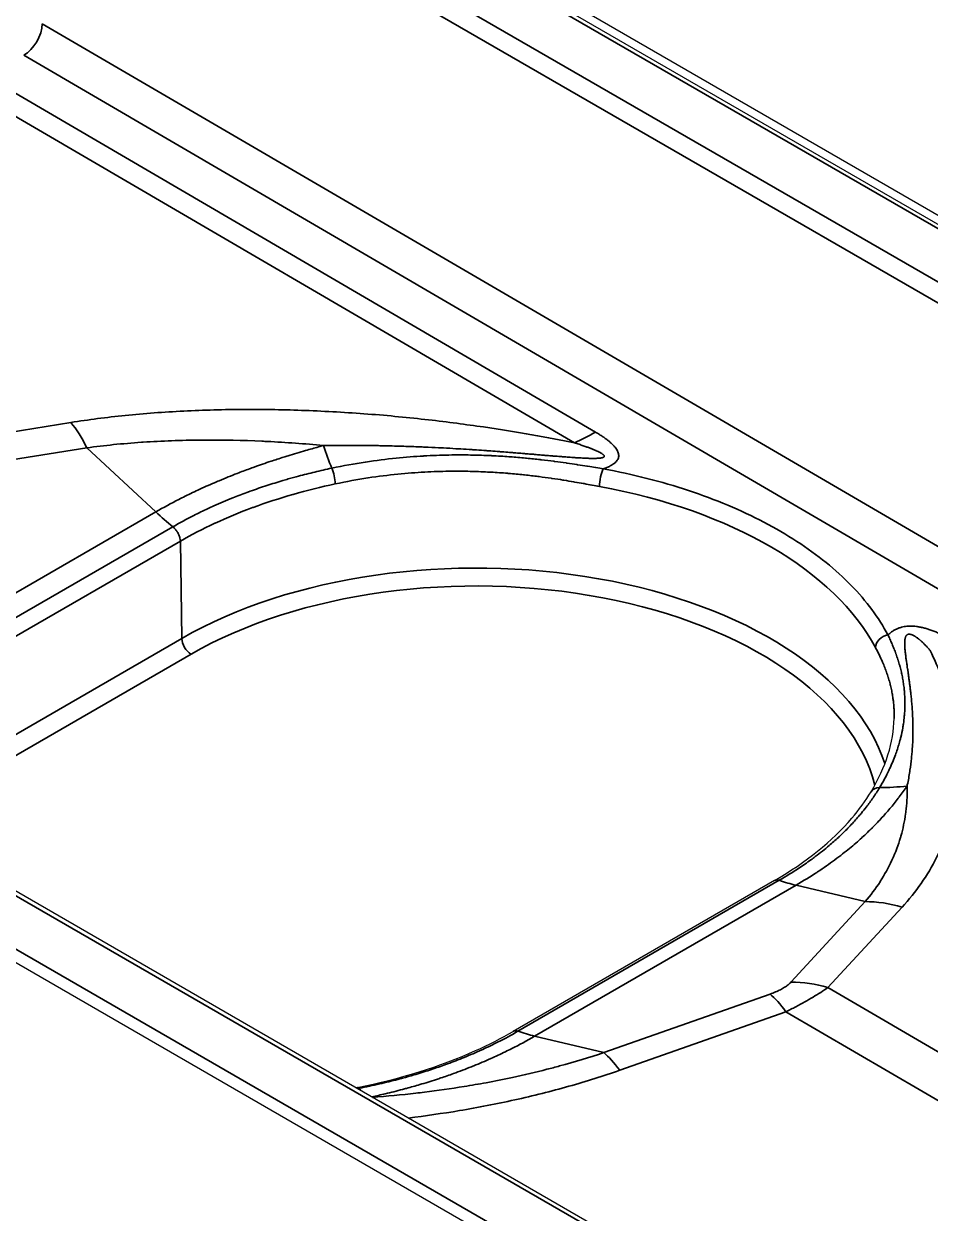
# Model space of a CAD drawing. Header units: millimetres. Extents: x 68 to 2000, y 100 to 2870.
# Drawn here: x 1249.22 to 1266.65, y 920.95 to 943.82 of the extents above; entities that cross this region are included whole.
import ezdxf

# ---------------------------------------------------------------- set-up
doc = ezdxf.new("R2010")
doc.units = ezdxf.units.MM
doc.header["$LTSCALE"] = 10
doc.layers.add('_Sichtbarkanten', color=7, linetype='Continuous', lineweight=25)
doc.layers.add('Sichtbar schmal (ISO)', color=7, linetype='Continuous', lineweight=35)

msp = doc.modelspace()

# ---------------------------------------------------------------- linework, layer by layer
at = {"layer": '_Sichtbarkanten'}
for p, q in [((1250.756, 949.223), (1496.836, 807.149)), ((1251.18, 949.156), (1496.616, 807.453)), ((1476.854, 795.62), (1230.787, 937.687)), ((1475.297, 795.145), (1229.86, 936.847)), ((1263.655, 927.343), (1258.631, 924.443))]:
    msp.add_line(p, q, dxfattribs=at)
for points in [[(1265.512, 929.05), (1265.798, 929.522), (1265.947, 930.003), (1265.957, 930.458)], [(1255.602, 923.36), (1255.612, 923.362), (1255.622, 923.364), (1255.632, 923.366)]]:
    msp.add_open_spline(points, degree=3, dxfattribs=at)
for points, knots in [([(1263.655, 927.343), (1264.258, 927.692), (1264.766, 928.102), (1265.283, 928.706), (1265.407, 928.876), (1265.512, 929.05)], [0, 0, 0, 0, 0.5177613, 0.5177613, 0.7136359, 0.7136359, 0.7136359, 0.7136359]), ([(1255.632, 923.366), (1256.448, 923.524), (1257.225, 923.767), (1258.159, 924.187), (1258.402, 924.311), (1258.631, 924.443)], [0, 0, 0, 0, 0.5206183, 0.5206183, 0.716788, 0.716788, 0.716788, 0.716788])]:
    msp.add_open_spline(points, degree=3, knots=knots, dxfattribs=at)
at = {"layer": 'Sichtbar schmal (ISO)'}
for p, q in [((1496.711, 807.137), (1250.631, 949.211)), ((1249.748, 948.693), (1495.815, 806.626)), ((1495.638, 806.324), (1249.571, 948.391)), ((1338.016, 892.207), (1249.571, 943.815)), ((1337.66, 891.603), (1249.216, 943.211)), ((1248.322, 942.901), (1260.211, 935.965)), ((1247.918, 942.695), (1259.807, 935.759)), ((1476.729, 795.607), (1230.662, 937.674)), ((1229.766, 937.164), (1475.845, 795.09)), ((1250.122, 936.149), (1246.936, 935.638)), ((1250.428, 935.663), (1247.242, 935.152)), ((1250.428, 935.663), (1251.755, 934.429)), ((1251.755, 934.429), (1246.741, 931.534)), ((1252.082, 934.144), (1247.068, 931.25)), ((1252.227, 933.868), (1247.206, 930.97)), ((1252.255, 931.998), (1252.227, 933.868)), ((1252.255, 931.998), (1247.234, 929.099)), ((1252.432, 931.695), (1247.411, 928.797)), ((1258.721, 924.445), (1263.748, 927.348)), ((1264.07, 927.253), (1259.042, 924.35)), ((1265.398, 926.937), (1264.07, 927.253)), ((1263.973, 925.392), (1265.398, 926.937)), ((1264.683, 925.285), (1266.108, 926.83)), ((1312.343, 897.479), (1264.683, 925.285)), ((1260.371, 924.035), (1263.569, 925.159)), ((1260.677, 923.694), (1263.876, 924.819)), ((1311.536, 897.014), (1263.876, 924.819)), ((1260.371, 924.035), (1259.042, 924.35))]:
    msp.add_line(p, q, dxfattribs=at)
for centre, major_axis, ratio, start_param, end_param in [((1249.217, 943.618), (0.252, 0.432), 0.574372, 3.929641, 5.482984), ((1249.911, 934.01), (0.396, -2.468), 0.393811, 2.240031, 2.552528), ((1260.229, 940.037), (-2.52, -4.319), 0.574315, 0.673632, 0.787998), ((1255.461, 938.663), (-0.844, 4.928), 0.236304, 2.17315, 2.288704), ((1255.123, 935.101), (0.052, -0.244), 0.269782, 0.942111, 2.278228), ((1260.36, 935.054), (-0.045, -0.246), 0.238135, 3.782038, 5.332942), ((1257.914, 930.467), (8.042, -0.038), 0.580459, 0.30252, 1.27411), ((1252.789, 937.736), (-2.5, 4.33), 0.57735, 2.059502, 2.15499), ((1257.915, 928.73), (8.004, 0), 0.57735, 0.187422, 2.356194), ((1257.915, 928.529), (7.754, 0), 0.57735, 0.145717, 2.356194), ((1252.432, 931.899), (-0.125, 0.217), 0.57735, 0.802851, 2.356194), ((1265.836, 931.861), (-0.221, -0.117), 0.777395, 4.31652, 5.872305), ((1264.679, 933.288), (-4.437, 2.305), 0.780416, 2.165698, 2.280299), ((1265.726, 928.92), (-0.214, 0.13), 0.761329, 5.358067, 6.283188), ((1263.78, 927.127), (-0.125, 0.217), 0.589752, 5.690913, 6.283679), ((1263.071, 931.745), (-2.5, 4.33), 0.57735, 2.548763, 2.642415), ((1265.897, 924.691), (-1.838, 1.695), 0.802198, 5.25698, 5.569476), ((1264.472, 923.145), (-1.838, 1.695), 0.802198, 5.25698, 5.569476), ((1264.068, 922.913), (-0.829, 2.359), 0.270007, 5.552685, 5.865182), ((1258.044, 928.843), (-2.5, 4.33), 0.57735, 2.548763, 2.642415), ((1260.87, 921.788), (-0.829, 2.359), 0.270006, 5.552685, 5.865181), ((1255.68, 923.12), (-0.048, 0.245), 0.282003, 5.850874, 6.283188), ((1255.378, 927.918), (-0.846, 4.928), 0.236752, 2.715047, 2.741233)]:
    msp.add_ellipse(centre, major_axis=major_axis, ratio=ratio, start_param=start_param, end_param=end_param, dxfattribs=at)
for points, knots in [([(1259.807, 935.759), (1259.553, 935.81), (1259.28, 935.862), (1258.989, 935.913), (1258.698, 935.964), (1258.388, 936.014), (1258.057, 936.063), (1257.725, 936.111), (1257.371, 936.158), (1256.998, 936.201), (1256.625, 936.243), (1256.232, 936.281), (1255.834, 936.312), (1255.435, 936.342), (1255.03, 936.365), (1254.633, 936.38), (1254.236, 936.395), (1253.847, 936.402), (1253.458, 936.4), (1253.068, 936.399), (1252.677, 936.388), (1252.293, 936.369), (1251.908, 936.35), (1251.53, 936.321), (1251.167, 936.285), (1250.804, 936.248), (1250.457, 936.203), (1250.122, 936.149)], [0, 0, 0, 0, 0.111111, 0.111111, 0.111111, 0.222222, 0.222222, 0.222222, 0.333333, 0.333333, 0.333333, 0.444444, 0.444444, 0.444444, 0.555556, 0.555556, 0.555556, 0.666667, 0.666667, 0.666667, 0.777778, 0.777778, 0.777778, 0.888889, 0.888889, 0.888889, 1, 1, 1, 1]), ([(1254.98, 935.706), (1254.621, 935.741), (1254.261, 935.767), (1253.901, 935.785), (1253.867, 935.786), (1253.832, 935.788), (1253.797, 935.79), (1253.426, 935.806), (1253.056, 935.814), (1252.689, 935.812), (1252.666, 935.812), (1252.644, 935.811), (1252.621, 935.811), (1252.244, 935.808), (1251.871, 935.794), (1251.513, 935.771), (1251.502, 935.77), (1251.492, 935.769), (1251.481, 935.768), (1251.114, 935.744), (1250.763, 935.708), (1250.428, 935.663)], [0.0000012, 0.0000012, 0.0000012, 0.0000012, 0.2280253, 0.2280253, 0.2280253, 0.25, 0.25, 0.25, 0.4854101, 0.4854101, 0.4854101, 0.5, 0.5, 0.5, 0.7427016, 0.7427016, 0.7427016, 0.75, 0.75, 0.75, 1, 1, 1, 1]), ([(1260.211, 935.965), (1260.237, 935.949), (1260.262, 935.934), (1260.286, 935.919), (1260.31, 935.904), (1260.332, 935.89), (1260.354, 935.875), (1260.375, 935.861), (1260.395, 935.847), (1260.414, 935.833), (1260.433, 935.819), (1260.451, 935.805), (1260.467, 935.791), (1260.484, 935.778), (1260.5, 935.764), (1260.514, 935.751), (1260.529, 935.738), (1260.542, 935.725), (1260.554, 935.712), (1260.567, 935.699), (1260.578, 935.687), (1260.588, 935.674), (1260.598, 935.661), (1260.607, 935.649), (1260.615, 935.637), (1260.623, 935.624), (1260.63, 935.612), (1260.636, 935.6), (1260.642, 935.588), (1260.646, 935.577), (1260.65, 935.565), (1260.653, 935.554), (1260.656, 935.543), (1260.657, 935.532), (1260.658, 935.521), (1260.659, 935.51), (1260.658, 935.5), (1260.657, 935.489), (1260.655, 935.479), (1260.652, 935.468), (1260.649, 935.458), (1260.644, 935.448), (1260.639, 935.438), (1260.633, 935.428), (1260.627, 935.418), (1260.618, 935.407), (1260.61, 935.397), (1260.6, 935.387), (1260.588, 935.376), (1260.576, 935.366), (1260.562, 935.355), (1260.547, 935.345), (1260.531, 935.335), (1260.514, 935.324), (1260.495, 935.314), (1260.476, 935.304), (1260.455, 935.294), (1260.432, 935.285), (1260.41, 935.276), (1260.386, 935.266), (1260.361, 935.258)], [0, 0, 0, 0, 0.05, 0.05, 0.05, 0.1, 0.1, 0.1, 0.15, 0.15, 0.15, 0.2, 0.2, 0.2, 0.25, 0.25, 0.25, 0.3, 0.3, 0.3, 0.35, 0.35, 0.35, 0.4, 0.4, 0.4, 0.45, 0.45, 0.45, 0.5, 0.5, 0.5, 0.55, 0.55, 0.55, 0.6, 0.6, 0.6, 0.65, 0.65, 0.65, 0.7, 0.7, 0.7, 0.75, 0.75, 0.75, 0.8, 0.8, 0.8, 0.85, 0.85, 0.85, 0.9, 0.9, 0.9, 0.95, 0.95, 0.95, 1, 1, 1, 1]), ([(1254.98, 935.706), (1254.948, 935.698), (1254.916, 935.689), (1254.885, 935.68), (1254.802, 935.658), (1254.719, 935.634), (1254.637, 935.611), (1254.524, 935.578), (1254.411, 935.545), (1254.3, 935.51), (1254.271, 935.501), (1254.242, 935.492), (1254.213, 935.483), (1254.132, 935.457), (1254.051, 935.431), (1253.972, 935.405), (1253.863, 935.369), (1253.757, 935.332), (1253.648, 935.293), (1253.618, 935.282), (1253.587, 935.271), (1253.556, 935.259), (1253.478, 935.231), (1253.399, 935.201), (1253.319, 935.17), (1253.207, 935.126), (1253.092, 935.08), (1252.973, 935.03), (1252.956, 935.023), (1252.94, 935.016), (1252.923, 935.009), (1252.819, 934.965), (1252.712, 934.917), (1252.6, 934.866), (1252.51, 934.824), (1252.417, 934.78), (1252.321, 934.732), (1252.28, 934.712), (1252.238, 934.69), (1252.195, 934.669), (1252.054, 934.596), (1251.906, 934.516), (1251.755, 934.429)], [0.0000017, 0.0000017, 0.0000017, 0.0000017, 0.0305648, 0.0305648, 0.0305648, 0.1111111, 0.1111111, 0.1111111, 0.2222222, 0.2222222, 0.2222222, 0.251408, 0.251408, 0.251408, 0.3333333, 0.3333333, 0.3333333, 0.4444444, 0.4444444, 0.4444444, 0.4761558, 0.4761558, 0.4761558, 0.5555556, 0.5555556, 0.5555556, 0.6666667, 0.6666667, 0.6666667, 0.6818987, 0.6818987, 0.6818987, 0.7777778, 0.7777778, 0.7777778, 0.8553438, 0.8553438, 0.8553438, 0.8888889, 0.8888889, 0.8888889, 1, 1, 1, 1]), ([(1259.807, 935.759), (1259.838, 935.749), (1259.868, 935.739), (1259.896, 935.73), (1259.924, 935.721), (1259.95, 935.712), (1259.975, 935.703), (1260.001, 935.695), (1260.025, 935.686), (1260.047, 935.678), (1260.07, 935.67), (1260.092, 935.662), (1260.112, 935.654), (1260.114, 935.653), (1260.116, 935.653), (1260.117, 935.652), (1260.136, 935.645), (1260.153, 935.638), (1260.17, 935.631), (1260.172, 935.63), (1260.174, 935.63), (1260.176, 935.629), (1260.192, 935.622), (1260.207, 935.616), (1260.221, 935.61), (1260.223, 935.609), (1260.225, 935.608), (1260.227, 935.607), (1260.241, 935.601), (1260.253, 935.595), (1260.265, 935.589), (1260.267, 935.588), (1260.269, 935.587), (1260.271, 935.586), (1260.282, 935.581), (1260.293, 935.575), (1260.303, 935.57), (1260.305, 935.569), (1260.306, 935.568), (1260.308, 935.567), (1260.317, 935.562), (1260.325, 935.557), (1260.333, 935.553), (1260.334, 935.551), (1260.336, 935.55), (1260.338, 935.549), (1260.344, 935.545), (1260.35, 935.541), (1260.355, 935.536), (1260.357, 935.535), (1260.358, 935.534), (1260.359, 935.533), (1260.364, 935.529), (1260.368, 935.526), (1260.371, 935.522), (1260.372, 935.521), (1260.373, 935.52), (1260.373, 935.519), (1260.376, 935.515), (1260.378, 935.512), (1260.379, 935.509), (1260.379, 935.508), (1260.38, 935.507), (1260.38, 935.506), (1260.38, 935.503), (1260.38, 935.5), (1260.38, 935.497), (1260.379, 935.496), (1260.379, 935.495), (1260.379, 935.495), (1260.377, 935.492), (1260.376, 935.489), (1260.373, 935.487), (1260.372, 935.486), (1260.371, 935.485), (1260.369, 935.484), (1260.366, 935.482), (1260.362, 935.48), (1260.357, 935.478), (1260.355, 935.477), (1260.352, 935.476), (1260.35, 935.475), (1260.344, 935.473), (1260.337, 935.472), (1260.33, 935.47), (1260.326, 935.469), (1260.322, 935.469), (1260.318, 935.468), (1260.31, 935.467), (1260.301, 935.465), (1260.291, 935.464), (1260.285, 935.464), (1260.28, 935.463), (1260.274, 935.463), (1260.263, 935.462), (1260.252, 935.461), (1260.24, 935.461), (1260.233, 935.46), (1260.225, 935.46), (1260.218, 935.46), (1260.205, 935.459), (1260.192, 935.459), (1260.178, 935.459), (1260.169, 935.459), (1260.16, 935.459), (1260.151, 935.459), (1260.136, 935.459), (1260.121, 935.459), (1260.106, 935.46), (1260.095, 935.46), (1260.084, 935.46), (1260.073, 935.461), (1260.058, 935.461), (1260.041, 935.462), (1260.025, 935.462), (1260.012, 935.463), (1260, 935.463), (1259.987, 935.464), (1259.97, 935.465), (1259.953, 935.466), (1259.935, 935.467), (1259.921, 935.467), (1259.906, 935.468), (1259.891, 935.469), (1259.874, 935.47), (1259.855, 935.471), (1259.837, 935.472), (1259.82, 935.473), (1259.803, 935.475), (1259.786, 935.476), (1259.767, 935.477), (1259.748, 935.478), (1259.728, 935.48), (1259.709, 935.481), (1259.69, 935.483), (1259.67, 935.484), (1259.65, 935.486), (1259.63, 935.487), (1259.609, 935.489), (1259.587, 935.49), (1259.565, 935.492), (1259.542, 935.494), (1259.521, 935.496), (1259.499, 935.497), (1259.477, 935.499), (1259.452, 935.501), (1259.427, 935.503), (1259.401, 935.505), (1259.378, 935.507), (1259.356, 935.509), (1259.332, 935.511), (1259.304, 935.513), (1259.275, 935.516), (1259.245, 935.518), (1259.221, 935.52), (1259.198, 935.522), (1259.173, 935.524), (1259.141, 935.527), (1259.108, 935.53), (1259.073, 935.533), (1259.049, 935.535), (1259.024, 935.537), (1258.998, 935.539), (1258.961, 935.542), (1258.924, 935.545), (1258.885, 935.548), (1258.859, 935.55), (1258.833, 935.553), (1258.806, 935.555), (1258.764, 935.558), (1258.721, 935.562), (1258.677, 935.565), (1258.65, 935.567), (1258.623, 935.57), (1258.595, 935.572), (1258.548, 935.576), (1258.499, 935.579), (1258.448, 935.583), (1258.42, 935.585), (1258.392, 935.588), (1258.363, 935.59), (1258.31, 935.594), (1258.254, 935.598), (1258.197, 935.602), (1258.168, 935.604), (1258.139, 935.606), (1258.109, 935.609), (1258.049, 935.613), (1257.986, 935.617), (1257.921, 935.622), (1257.892, 935.624), (1257.862, 935.626), (1257.831, 935.628), (1257.763, 935.632), (1257.692, 935.636), (1257.619, 935.641), (1257.589, 935.643), (1257.558, 935.645), (1257.527, 935.646), (1257.45, 935.651), (1257.37, 935.655), (1257.288, 935.66), (1257.257, 935.661), (1257.226, 935.663), (1257.194, 935.664), (1257.107, 935.669), (1257.018, 935.673), (1256.925, 935.677), (1256.893, 935.678), (1256.862, 935.68), (1256.83, 935.681), (1256.732, 935.685), (1256.631, 935.689), (1256.526, 935.692), (1256.494, 935.693), (1256.463, 935.694), (1256.43, 935.695), (1256.32, 935.698), (1256.205, 935.701), (1256.085, 935.703), (1256.053, 935.704), (1256.021, 935.705), (1255.988, 935.705), (1255.862, 935.707), (1255.73, 935.709), (1255.594, 935.709), (1255.562, 935.709), (1255.531, 935.71), (1255.498, 935.71), (1255.357, 935.71), (1255.213, 935.709), (1255.066, 935.707), (1255.037, 935.707), (1255.009, 935.707), (1254.98, 935.706)], [0, 0, 0, 0, 0.02439, 0.02439, 0.02439, 0.04878, 0.04878, 0.04878, 0.073171, 0.073171, 0.073171, 0.097561, 0.097561, 0.097561, 0.099591, 0.099591, 0.099591, 0.121951, 0.121951, 0.121951, 0.124489, 0.124489, 0.124489, 0.146341, 0.146341, 0.146341, 0.149386, 0.149386, 0.149386, 0.170732, 0.170732, 0.170732, 0.17428, 0.17428, 0.17428, 0.195122, 0.195122, 0.195122, 0.19918, 0.19918, 0.19918, 0.219512, 0.219512, 0.219512, 0.224081, 0.224081, 0.224081, 0.243902, 0.243902, 0.243902, 0.248985, 0.248985, 0.248985, 0.268293, 0.268293, 0.268293, 0.273886, 0.273886, 0.273886, 0.292683, 0.292683, 0.292683, 0.298793, 0.298793, 0.298793, 0.317073, 0.317073, 0.317073, 0.323702, 0.323702, 0.323702, 0.341463, 0.341463, 0.341463, 0.348571, 0.348571, 0.348571, 0.365854, 0.365854, 0.365854, 0.373457, 0.373457, 0.373457, 0.390244, 0.390244, 0.390244, 0.398353, 0.398353, 0.398353, 0.414634, 0.414634, 0.414634, 0.423252, 0.423252, 0.423252, 0.439024, 0.439024, 0.439024, 0.448154, 0.448154, 0.448154, 0.463415, 0.463415, 0.463415, 0.473047, 0.473047, 0.473047, 0.487805, 0.487805, 0.487805, 0.497953, 0.497953, 0.497953, 0.512195, 0.512195, 0.512195, 0.522851, 0.522851, 0.522851, 0.536585, 0.536585, 0.536585, 0.547745, 0.547745, 0.547745, 0.560976, 0.560976, 0.560976, 0.57264, 0.57264, 0.57264, 0.585366, 0.585366, 0.585366, 0.597537, 0.597537, 0.597537, 0.609756, 0.609756, 0.609756, 0.622434, 0.622434, 0.622434, 0.634146, 0.634146, 0.634146, 0.647332, 0.647332, 0.647332, 0.658537, 0.658537, 0.658537, 0.672229, 0.672229, 0.672229, 0.682927, 0.682927, 0.682927, 0.697126, 0.697126, 0.697126, 0.707317, 0.707317, 0.707317, 0.722023, 0.722023, 0.722023, 0.731707, 0.731707, 0.731707, 0.74692, 0.74692, 0.74692, 0.756098, 0.756098, 0.756098, 0.771817, 0.771817, 0.771817, 0.780488, 0.780488, 0.780488, 0.796715, 0.796715, 0.796715, 0.804878, 0.804878, 0.804878, 0.821612, 0.821612, 0.821612, 0.829268, 0.829268, 0.829268, 0.846509, 0.846509, 0.846509, 0.853659, 0.853659, 0.853659, 0.871406, 0.871406, 0.871406, 0.878049, 0.878049, 0.878049, 0.896305, 0.896305, 0.896305, 0.902439, 0.902439, 0.902439, 0.921195, 0.921195, 0.921195, 0.926829, 0.926829, 0.926829, 0.946091, 0.946091, 0.946091, 0.95122, 0.95122, 0.95122, 0.970978, 0.970978, 0.970978, 0.97561, 0.97561, 0.97561, 0.996034, 0.996034, 0.996034, 1, 1, 1, 1]), ([(1260.361, 935.258), (1260.317, 935.265), (1260.27, 935.273), (1260.221, 935.281), (1260.218, 935.281), (1260.216, 935.282), (1260.214, 935.282), (1260.165, 935.29), (1260.114, 935.299), (1260.06, 935.307), (1260.055, 935.308), (1260.05, 935.309), (1260.046, 935.31), (1259.992, 935.318), (1259.935, 935.327), (1259.875, 935.337), (1259.869, 935.338), (1259.863, 935.339), (1259.856, 935.34), (1259.796, 935.349), (1259.732, 935.359), (1259.665, 935.368), (1259.658, 935.369), (1259.652, 935.37), (1259.645, 935.371), (1259.577, 935.381), (1259.505, 935.391), (1259.431, 935.401), (1259.424, 935.402), (1259.417, 935.403), (1259.41, 935.404), (1259.334, 935.414), (1259.255, 935.424), (1259.172, 935.433), (1259.165, 935.434), (1259.158, 935.435), (1259.151, 935.436), (1259.066, 935.445), (1258.978, 935.455), (1258.885, 935.463), (1258.878, 935.464), (1258.871, 935.465), (1258.864, 935.465), (1258.77, 935.474), (1258.672, 935.483), (1258.568, 935.49), (1258.561, 935.491), (1258.555, 935.491), (1258.548, 935.492), (1258.443, 935.499), (1258.332, 935.506), (1258.217, 935.511), (1258.21, 935.512), (1258.204, 935.512), (1258.198, 935.512), (1258.08, 935.518), (1257.956, 935.522), (1257.826, 935.524), (1257.821, 935.524), (1257.816, 935.524), (1257.81, 935.524), (1257.678, 935.526), (1257.539, 935.526), (1257.393, 935.524), (1257.388, 935.524), (1257.384, 935.524), (1257.38, 935.523), (1257.231, 935.521), (1257.075, 935.515), (1256.909, 935.506), (1256.907, 935.506), (1256.906, 935.506), (1256.904, 935.505), (1256.736, 935.496), (1256.56, 935.482), (1256.375, 935.463), (1256.189, 935.445), (1255.994, 935.42), (1255.788, 935.389), (1255.786, 935.389), (1255.785, 935.388), (1255.783, 935.388), (1255.578, 935.357), (1255.363, 935.318), (1255.139, 935.271)], [0, 0, 0, 0, 0.063706, 0.063706, 0.063706, 0.066667, 0.066667, 0.066667, 0.128031, 0.128031, 0.128031, 0.133333, 0.133333, 0.133333, 0.193704, 0.193704, 0.193704, 0.2, 0.2, 0.2, 0.260558, 0.260558, 0.260558, 0.266667, 0.266667, 0.266667, 0.32772, 0.32772, 0.32772, 0.333333, 0.333333, 0.333333, 0.394825, 0.394825, 0.394825, 0.4, 0.4, 0.4, 0.461986, 0.461986, 0.461986, 0.466667, 0.466667, 0.466667, 0.529228, 0.529228, 0.529228, 0.533333, 0.533333, 0.533333, 0.596557, 0.596557, 0.596557, 0.6, 0.6, 0.6, 0.663987, 0.663987, 0.663987, 0.666667, 0.666667, 0.666667, 0.731535, 0.731535, 0.731535, 0.733333, 0.733333, 0.733333, 0.799214, 0.799214, 0.799214, 0.8, 0.8, 0.8, 0.866667, 0.866667, 0.866667, 0.933333, 0.933333, 0.933333, 0.933889, 0.933889, 0.933889, 1, 1, 1, 1]), ([(1255.139, 935.271), (1255.029, 935.247), (1254.92, 935.223), (1254.812, 935.197), (1254.708, 935.172), (1254.605, 935.146), (1254.502, 935.118), (1254.436, 935.101), (1254.369, 935.082), (1254.303, 935.063), (1254.268, 935.053), (1254.232, 935.043), (1254.197, 935.032), (1254.094, 935.002), (1253.991, 934.97), (1253.89, 934.937), (1253.783, 934.902), (1253.677, 934.866), (1253.573, 934.828), (1253.55, 934.82), (1253.528, 934.812), (1253.505, 934.804), (1253.414, 934.77), (1253.323, 934.736), (1253.234, 934.7), (1253.11, 934.65), (1252.989, 934.599), (1252.871, 934.546), (1252.834, 934.529), (1252.797, 934.513), (1252.761, 934.496), (1252.667, 934.453), (1252.575, 934.408), (1252.485, 934.362), (1252.346, 934.292), (1252.212, 934.219), (1252.082, 934.144)], [0.0000001, 0.0000001, 0.0000001, 0.0000001, 0.0967736, 0.0967736, 0.0967736, 0.1896415, 0.1896415, 0.1896415, 0.25, 0.25, 0.25, 0.2826357, 0.2826357, 0.2826357, 0.377559, 0.377559, 0.377559, 0.4782707, 0.4782707, 0.4782707, 0.5, 0.5, 0.5, 0.5888571, 0.5888571, 0.5888571, 0.7119633, 0.7119633, 0.7119633, 0.75, 0.75, 0.75, 0.8487301, 0.8487301, 0.8487301, 1, 1, 1, 1]), ([(1260.286, 934.92), (1260.243, 934.928), (1260.197, 934.936), (1260.148, 934.945), (1260.146, 934.945), (1260.143, 934.946), (1260.141, 934.946), (1260.094, 934.955), (1260.044, 934.964), (1259.991, 934.974), (1259.986, 934.974), (1259.981, 934.975), (1259.977, 934.976), (1259.924, 934.986), (1259.869, 934.995), (1259.81, 935.005), (1259.804, 935.006), (1259.798, 935.007), (1259.792, 935.009), (1259.733, 935.019), (1259.671, 935.029), (1259.606, 935.039), (1259.6, 935.041), (1259.593, 935.042), (1259.586, 935.043), (1259.52, 935.053), (1259.451, 935.064), (1259.379, 935.074), (1259.372, 935.075), (1259.365, 935.076), (1259.358, 935.077), (1259.285, 935.088), (1259.208, 935.099), (1259.127, 935.109), (1259.12, 935.11), (1259.113, 935.111), (1259.106, 935.112), (1259.024, 935.122), (1258.939, 935.132), (1258.849, 935.142), (1258.842, 935.142), (1258.835, 935.143), (1258.828, 935.144), (1258.737, 935.154), (1258.641, 935.163), (1258.541, 935.171), (1258.534, 935.171), (1258.528, 935.172), (1258.521, 935.173), (1258.419, 935.181), (1258.312, 935.188), (1258.199, 935.194), (1258.193, 935.195), (1258.187, 935.195), (1258.181, 935.195), (1258.067, 935.202), (1257.947, 935.206), (1257.82, 935.209), (1257.815, 935.21), (1257.81, 935.21), (1257.804, 935.21), (1257.676, 935.213), (1257.541, 935.214), (1257.398, 935.212), (1257.394, 935.212), (1257.39, 935.212), (1257.386, 935.212), (1257.242, 935.21), (1257.089, 935.205), (1256.929, 935.196), (1256.927, 935.196), (1256.925, 935.196), (1256.923, 935.196), (1256.76, 935.187), (1256.589, 935.175), (1256.408, 935.156), (1256.228, 935.138), (1256.039, 935.115), (1255.838, 935.084), (1255.837, 935.084), (1255.835, 935.084), (1255.833, 935.084), (1255.634, 935.053), (1255.425, 935.015), (1255.207, 934.969)], [0.0000001, 0.0000001, 0.0000001, 0.0000001, 0.0637059, 0.0637059, 0.0637059, 0.0666667, 0.0666667, 0.0666667, 0.1280292, 0.1280292, 0.1280292, 0.1333333, 0.1333333, 0.1333333, 0.1937027, 0.1937027, 0.1937027, 0.2, 0.2, 0.2, 0.260556, 0.260556, 0.260556, 0.2666667, 0.2666667, 0.2666667, 0.3277189, 0.3277189, 0.3277189, 0.3333333, 0.3333333, 0.3333333, 0.3948234, 0.3948234, 0.3948234, 0.4, 0.4, 0.4, 0.461985, 0.461985, 0.461985, 0.4666667, 0.4666667, 0.4666667, 0.5292264, 0.5292264, 0.5292264, 0.5333333, 0.5333333, 0.5333333, 0.5965557, 0.5965557, 0.5965557, 0.6, 0.6, 0.6, 0.6639862, 0.6639862, 0.6639862, 0.6666667, 0.6666667, 0.6666667, 0.7315337, 0.7315337, 0.7315337, 0.7333333, 0.7333333, 0.7333333, 0.7992135, 0.7992135, 0.7992135, 0.8, 0.8, 0.8, 0.8666667, 0.8666667, 0.8666667, 0.9333333, 0.9333333, 0.9333333, 0.9338878, 0.9338878, 0.9338878, 1, 1, 1, 1]), ([(1265.837, 932.064), (1265.748, 932.231), (1265.542, 932.555), (1265.142, 933.023), (1264.659, 933.462), (1264.097, 933.869), (1263.463, 934.239), (1262.764, 934.567), (1262.009, 934.85), (1261.206, 935.084), (1260.647, 935.206), (1260.361, 935.258)], [0, 0, 0, 0, 0.1111111, 0.2222222, 0.3333333, 0.4444444, 0.5555556, 0.6666667, 0.7777778, 0.8888889, 1, 1, 1, 1]), ([(1255.207, 934.969), (1254.933, 934.91), (1254.663, 934.843), (1254.399, 934.767), (1254.397, 934.767), (1254.395, 934.766), (1254.392, 934.765), (1254.13, 934.69), (1253.873, 934.607), (1253.626, 934.516), (1253.622, 934.514), (1253.618, 934.513), (1253.614, 934.512), (1253.366, 934.42), (1253.127, 934.321), (1252.898, 934.215), (1252.895, 934.214), (1252.892, 934.212), (1252.889, 934.211), (1252.657, 934.104), (1252.436, 933.989), (1252.227, 933.868)], [0, 0, 0, 0, 0.247921, 0.247921, 0.247921, 0.25, 0.25, 0.25, 0.496304, 0.496304, 0.496304, 0.5, 0.5, 0.5, 0.746976, 0.746976, 0.746976, 0.75, 0.75, 0.75, 1, 1, 1, 1]), ([(1252.082, 934.144), (1252.098, 934.132), (1252.113, 934.117), (1252.128, 934.1), (1252.142, 934.084), (1252.156, 934.066), (1252.168, 934.047), (1252.174, 934.037), (1252.18, 934.026), (1252.186, 934.015), (1252.19, 934.006), (1252.195, 933.997), (1252.199, 933.987), (1252.207, 933.967), (1252.214, 933.946), (1252.219, 933.926), (1252.224, 933.906), (1252.226, 933.887), (1252.227, 933.868)], [0, 0, 0, 0, 0.2, 0.2, 0.2, 0.4, 0.4, 0.4, 0.507726, 0.507726, 0.507726, 0.6, 0.6, 0.6, 0.8, 0.8, 0.8, 1, 1, 1, 1]), ([(1267.054, 931.973), (1267.025, 931.989), (1266.97, 932.02), (1266.89, 932.062), (1266.812, 932.099), (1266.736, 932.132), (1266.662, 932.16), (1266.59, 932.184), (1266.52, 932.203), (1266.451, 932.218), (1266.384, 932.229), (1266.32, 932.234), (1266.259, 932.235), (1266.203, 932.232), (1266.15, 932.225), (1266.096, 932.213), (1266.04, 932.195), (1265.985, 932.171), (1265.932, 932.141), (1265.883, 932.106), (1265.852, 932.079), (1265.837, 932.064)], [0, 0, 0, 0, 0.0526316, 0.1052632, 0.1578947, 0.2105263, 0.2631579, 0.3157895, 0.3684211, 0.4210526, 0.4736842, 0.5263158, 0.5789474, 0.6315789, 0.6842105, 0.7368421, 0.7894737, 0.8421053, 0.8947368, 0.9473684, 1, 1, 1, 1]), ([(1265.676, 929.128), (1265.746, 929.244), (1265.805, 929.355), (1265.855, 929.461), (1265.859, 929.47), (1265.864, 929.479), (1265.868, 929.488), (1265.912, 929.583), (1265.95, 929.674), (1265.981, 929.761), (1265.987, 929.777), (1265.993, 929.794), (1265.999, 929.81), (1266.026, 929.888), (1266.048, 929.962), (1266.067, 930.033), (1266.073, 930.055), (1266.079, 930.077), (1266.084, 930.099), (1266.099, 930.161), (1266.112, 930.221), (1266.122, 930.279), (1266.126, 930.306), (1266.131, 930.332), (1266.135, 930.358), (1266.142, 930.408), (1266.147, 930.455), (1266.152, 930.502), (1266.155, 930.532), (1266.157, 930.561), (1266.159, 930.59), (1266.161, 930.629), (1266.162, 930.667), (1266.163, 930.704), (1266.164, 930.736), (1266.164, 930.768), (1266.163, 930.799), (1266.163, 930.829), (1266.162, 930.859), (1266.16, 930.888), (1266.158, 930.922), (1266.156, 930.955), (1266.153, 930.987), (1266.151, 931.01), (1266.149, 931.033), (1266.146, 931.055), (1266.142, 931.09), (1266.137, 931.125), (1266.132, 931.158), (1266.13, 931.175), (1266.127, 931.191), (1266.124, 931.208), (1266.118, 931.244), (1266.111, 931.278), (1266.104, 931.312), (1266.101, 931.324), (1266.098, 931.336), (1266.096, 931.348), (1266.087, 931.384), (1266.079, 931.419), (1266.07, 931.452), (1266.068, 931.46), (1266.065, 931.468), (1266.063, 931.476), (1266.053, 931.512), (1266.043, 931.547), (1266.032, 931.58), (1266.031, 931.585), (1266.029, 931.589), (1266.028, 931.593), (1266.017, 931.629), (1266.005, 931.664), (1265.993, 931.697), (1265.992, 931.698), (1265.992, 931.699), (1265.991, 931.7), (1265.979, 931.734), (1265.967, 931.767), (1265.954, 931.798), (1265.954, 931.8), (1265.953, 931.801), (1265.952, 931.803), (1265.94, 931.834), (1265.928, 931.863), (1265.916, 931.891), (1265.915, 931.894), (1265.914, 931.896), (1265.912, 931.899), (1265.9, 931.928), (1265.888, 931.955), (1265.876, 931.981), (1265.875, 931.983), (1265.875, 931.984), (1265.874, 931.986), (1265.861, 932.014), (1265.849, 932.04), (1265.837, 932.064)], [0, 0, 0, 0, 0.057475, 0.057475, 0.057475, 0.0625, 0.0625, 0.0625, 0.114892, 0.114892, 0.114892, 0.125, 0.125, 0.125, 0.172446, 0.172446, 0.172446, 0.1875, 0.1875, 0.1875, 0.230103, 0.230103, 0.230103, 0.25, 0.25, 0.25, 0.287856, 0.287856, 0.287856, 0.3125, 0.3125, 0.3125, 0.345699, 0.345699, 0.345699, 0.375, 0.375, 0.375, 0.403617, 0.403617, 0.403617, 0.4375, 0.4375, 0.4375, 0.461605, 0.461605, 0.461605, 0.5, 0.5, 0.5, 0.519654, 0.519654, 0.519654, 0.5625, 0.5625, 0.5625, 0.577754, 0.577754, 0.577754, 0.625, 0.625, 0.625, 0.635857, 0.635857, 0.635857, 0.6875, 0.6875, 0.6875, 0.693885, 0.693885, 0.693885, 0.75, 0.75, 0.75, 0.751922, 0.751922, 0.751922, 0.809348, 0.809348, 0.809348, 0.8125, 0.8125, 0.8125, 0.869313, 0.869313, 0.869313, 0.875, 0.875, 0.875, 0.93366, 0.93366, 0.93366, 0.9375, 0.9375, 0.9375, 1, 1, 1, 1]), ([(1266.65, 931.766), (1266.635, 931.784), (1266.62, 931.801), (1266.605, 931.817), (1266.59, 931.833), (1266.576, 931.848), (1266.562, 931.863), (1266.548, 931.877), (1266.534, 931.891), (1266.52, 931.904), (1266.519, 931.905), (1266.519, 931.906), (1266.518, 931.907), (1266.505, 931.919), (1266.493, 931.93), (1266.481, 931.941), (1266.48, 931.942), (1266.479, 931.943), (1266.478, 931.944), (1266.466, 931.955), (1266.455, 931.965), (1266.444, 931.974), (1266.442, 931.975), (1266.441, 931.976), (1266.44, 931.977), (1266.429, 931.986), (1266.418, 931.994), (1266.408, 932.002), (1266.407, 932.003), (1266.405, 932.005), (1266.404, 932.006), (1266.394, 932.013), (1266.384, 932.02), (1266.375, 932.026), (1266.373, 932.028), (1266.371, 932.029), (1266.37, 932.03), (1266.361, 932.036), (1266.352, 932.041), (1266.343, 932.046), (1266.341, 932.047), (1266.34, 932.049), (1266.338, 932.05), (1266.33, 932.054), (1266.322, 932.058), (1266.314, 932.062), (1266.312, 932.063), (1266.31, 932.064), (1266.308, 932.064), (1266.301, 932.068), (1266.294, 932.07), (1266.287, 932.072), (1266.285, 932.073), (1266.283, 932.074), (1266.282, 932.074), (1266.275, 932.076), (1266.269, 932.077), (1266.264, 932.078), (1266.262, 932.079), (1266.26, 932.079), (1266.258, 932.079), (1266.253, 932.08), (1266.248, 932.08), (1266.243, 932.08), (1266.241, 932.08), (1266.24, 932.079), (1266.238, 932.079), (1266.233, 932.079), (1266.229, 932.078), (1266.225, 932.077), (1266.223, 932.076), (1266.221, 932.076), (1266.219, 932.075), (1266.215, 932.073), (1266.211, 932.071), (1266.208, 932.069), (1266.206, 932.068), (1266.204, 932.066), (1266.202, 932.065), (1266.199, 932.062), (1266.196, 932.059), (1266.192, 932.055), (1266.191, 932.053), (1266.189, 932.051), (1266.188, 932.049), (1266.185, 932.045), (1266.182, 932.04), (1266.18, 932.035), (1266.178, 932.032), (1266.177, 932.029), (1266.176, 932.026), (1266.174, 932.021), (1266.172, 932.015), (1266.17, 932.009), (1266.169, 932.006), (1266.168, 932.002), (1266.167, 931.998), (1266.166, 931.991), (1266.165, 931.985), (1266.164, 931.978), (1266.163, 931.973), (1266.163, 931.968), (1266.162, 931.963), (1266.161, 931.956), (1266.161, 931.949), (1266.16, 931.941), (1266.16, 931.935), (1266.16, 931.929), (1266.159, 931.923), (1266.159, 931.915), (1266.159, 931.907), (1266.159, 931.899), (1266.159, 931.892), (1266.159, 931.886), (1266.159, 931.879), (1266.16, 931.87), (1266.16, 931.862), (1266.16, 931.853), (1266.161, 931.845), (1266.161, 931.837), (1266.162, 931.829), (1266.162, 931.821), (1266.163, 931.812), (1266.164, 931.803), (1266.164, 931.794), (1266.165, 931.785), (1266.166, 931.775), (1266.167, 931.766), (1266.168, 931.757), (1266.169, 931.747), (1266.17, 931.737), (1266.171, 931.727), (1266.172, 931.716), (1266.174, 931.707), (1266.175, 931.697), (1266.176, 931.687), (1266.177, 931.675), (1266.179, 931.663), (1266.18, 931.651), (1266.182, 931.641), (1266.183, 931.631), (1266.184, 931.621), (1266.186, 931.607), (1266.188, 931.594), (1266.19, 931.58), (1266.192, 931.569), (1266.193, 931.559), (1266.195, 931.548), (1266.197, 931.533), (1266.199, 931.517), (1266.201, 931.501), (1266.203, 931.491), (1266.205, 931.48), (1266.206, 931.468), (1266.209, 931.451), (1266.211, 931.434), (1266.214, 931.415), (1266.216, 931.404), (1266.217, 931.393), (1266.219, 931.381), (1266.222, 931.362), (1266.225, 931.342), (1266.228, 931.321), (1266.229, 931.31), (1266.231, 931.298), (1266.233, 931.286), (1266.236, 931.264), (1266.239, 931.241), (1266.242, 931.218), (1266.244, 931.206), (1266.245, 931.194), (1266.247, 931.182), (1266.25, 931.157), (1266.254, 931.131), (1266.257, 931.104), (1266.259, 931.092), (1266.26, 931.08), (1266.262, 931.067), (1266.265, 931.039), (1266.269, 931.009), (1266.272, 930.979), (1266.274, 930.967), (1266.275, 930.954), (1266.277, 930.942), (1266.28, 930.91), (1266.283, 930.877), (1266.287, 930.843), (1266.288, 930.83), (1266.289, 930.818), (1266.29, 930.805), (1266.294, 930.77), (1266.297, 930.733), (1266.3, 930.695), (1266.3, 930.682), (1266.301, 930.67), (1266.302, 930.658), (1266.305, 930.618), (1266.308, 930.577), (1266.31, 930.534), (1266.31, 930.522), (1266.311, 930.51), (1266.312, 930.498), (1266.314, 930.453), (1266.315, 930.407), (1266.316, 930.359), (1266.316, 930.347), (1266.317, 930.335), (1266.317, 930.323), (1266.318, 930.273), (1266.318, 930.221), (1266.317, 930.166), (1266.317, 930.155), (1266.317, 930.144), (1266.317, 930.132), (1266.316, 930.075), (1266.314, 930.017), (1266.31, 929.955), (1266.31, 929.944), (1266.309, 929.933), (1266.309, 929.922), (1266.305, 929.858), (1266.3, 929.792), (1266.293, 929.722), (1266.292, 929.712), (1266.291, 929.702), (1266.29, 929.692), (1266.283, 929.62), (1266.273, 929.544), (1266.261, 929.466), (1266.26, 929.457), (1266.259, 929.447), (1266.257, 929.438), (1266.244, 929.357), (1266.229, 929.271), (1266.21, 929.183), (1266.208, 929.175), (1266.207, 929.167), (1266.205, 929.159)], [0, 0, 0, 0, 0.0243902, 0.0243902, 0.0243902, 0.0487805, 0.0487805, 0.0487805, 0.0731707, 0.0731707, 0.0731707, 0.0748527, 0.0748527, 0.0748527, 0.097561, 0.097561, 0.097561, 0.0998044, 0.0998044, 0.0998044, 0.1219512, 0.1219512, 0.1219512, 0.1247568, 0.1247568, 0.1247568, 0.1463415, 0.1463415, 0.1463415, 0.1497076, 0.1497076, 0.1497076, 0.1707317, 0.1707317, 0.1707317, 0.1746549, 0.1746549, 0.1746549, 0.195122, 0.195122, 0.195122, 0.1996031, 0.1996031, 0.1996031, 0.2195122, 0.2195122, 0.2195122, 0.2245607, 0.2245607, 0.2245607, 0.2439024, 0.2439024, 0.2439024, 0.2495163, 0.2495163, 0.2495163, 0.2682927, 0.2682927, 0.2682927, 0.2745076, 0.2745076, 0.2745076, 0.2926829, 0.2926829, 0.2926829, 0.2994542, 0.2994542, 0.2994542, 0.3170732, 0.3170732, 0.3170732, 0.3243392, 0.3243392, 0.3243392, 0.3414634, 0.3414634, 0.3414634, 0.3493108, 0.3493108, 0.3493108, 0.3658537, 0.3658537, 0.3658537, 0.3742643, 0.3742643, 0.3742643, 0.3902439, 0.3902439, 0.3902439, 0.399219, 0.399219, 0.399219, 0.4146341, 0.4146341, 0.4146341, 0.4241565, 0.4241565, 0.4241565, 0.4390244, 0.4390244, 0.4390244, 0.449109, 0.449109, 0.449109, 0.4634146, 0.4634146, 0.4634146, 0.4740687, 0.4740687, 0.4740687, 0.4878049, 0.4878049, 0.4878049, 0.4990241, 0.4990241, 0.4990241, 0.5121951, 0.5121951, 0.5121951, 0.5239691, 0.5239691, 0.5239691, 0.5365854, 0.5365854, 0.5365854, 0.5489171, 0.5489171, 0.5489171, 0.5609756, 0.5609756, 0.5609756, 0.5738678, 0.5738678, 0.5738678, 0.5853659, 0.5853659, 0.5853659, 0.5988178, 0.5988178, 0.5988178, 0.6097561, 0.6097561, 0.6097561, 0.6237689, 0.6237689, 0.6237689, 0.6341463, 0.6341463, 0.6341463, 0.6487211, 0.6487211, 0.6487211, 0.6585366, 0.6585366, 0.6585366, 0.6736706, 0.6736706, 0.6736706, 0.6829268, 0.6829268, 0.6829268, 0.6986202, 0.6986202, 0.6986202, 0.7073171, 0.7073171, 0.7073171, 0.7235703, 0.7235703, 0.7235703, 0.7317073, 0.7317073, 0.7317073, 0.7485199, 0.7485199, 0.7485199, 0.7560976, 0.7560976, 0.7560976, 0.7734737, 0.7734737, 0.7734737, 0.7804878, 0.7804878, 0.7804878, 0.7984279, 0.7984279, 0.7984279, 0.804878, 0.804878, 0.804878, 0.8233753, 0.8233753, 0.8233753, 0.8292683, 0.8292683, 0.8292683, 0.8483223, 0.8483223, 0.8483223, 0.8536585, 0.8536585, 0.8536585, 0.8732732, 0.8732732, 0.8732732, 0.8780488, 0.8780488, 0.8780488, 0.8982245, 0.8982245, 0.8982245, 0.902439, 0.902439, 0.902439, 0.9231763, 0.9231763, 0.9231763, 0.9268293, 0.9268293, 0.9268293, 0.9481264, 0.9481264, 0.9481264, 0.9512195, 0.9512195, 0.9512195, 0.9730811, 0.9730811, 0.9730811, 0.9756098, 0.9756098, 0.9756098, 0.9980195, 0.9980195, 0.9980195, 0.9999998, 0.9999998, 0.9999998, 0.9999998]), ([(1265.957, 930.458), (1265.957, 930.473), (1265.957, 930.488), (1265.957, 930.503), (1265.957, 930.534), (1265.957, 930.565), (1265.956, 930.595), (1265.955, 930.624), (1265.953, 930.653), (1265.951, 930.681), (1265.949, 930.714), (1265.946, 930.746), (1265.943, 930.777), (1265.94, 930.799), (1265.937, 930.821), (1265.934, 930.843), (1265.93, 930.877), (1265.924, 930.91), (1265.919, 930.942), (1265.916, 930.958), (1265.913, 930.974), (1265.909, 930.99), (1265.902, 931.025), (1265.895, 931.059), (1265.887, 931.091), (1265.884, 931.103), (1265.881, 931.114), (1265.878, 931.125), (1265.869, 931.16), (1265.86, 931.194), (1265.85, 931.227), (1265.848, 931.234), (1265.845, 931.242), (1265.843, 931.249), (1265.832, 931.284), (1265.821, 931.318), (1265.809, 931.35), (1265.808, 931.354), (1265.806, 931.358), (1265.805, 931.362), (1265.792, 931.397), (1265.779, 931.431), (1265.766, 931.463), (1265.766, 931.464), (1265.765, 931.465), (1265.765, 931.466), (1265.752, 931.499), (1265.738, 931.531), (1265.725, 931.561), (1265.724, 931.563), (1265.723, 931.564), (1265.723, 931.566), (1265.709, 931.596), (1265.696, 931.624), (1265.683, 931.651), (1265.682, 931.654), (1265.681, 931.657), (1265.679, 931.66), (1265.666, 931.687), (1265.653, 931.714), (1265.64, 931.74), (1265.639, 931.741), (1265.638, 931.743), (1265.637, 931.745), (1265.623, 931.772), (1265.61, 931.797), (1265.597, 931.822)], [0.3320369, 0.3320369, 0.3320369, 0.3320369, 0.3456988, 0.3456988, 0.3456988, 0.375, 0.375, 0.375, 0.4036172, 0.4036172, 0.4036172, 0.4375, 0.4375, 0.4375, 0.4616046, 0.4616046, 0.4616046, 0.5, 0.5, 0.5, 0.5196538, 0.5196538, 0.5196538, 0.5625, 0.5625, 0.5625, 0.577754, 0.577754, 0.577754, 0.625, 0.625, 0.625, 0.6358573, 0.6358573, 0.6358573, 0.6875, 0.6875, 0.6875, 0.693885, 0.693885, 0.693885, 0.75, 0.75, 0.75, 0.7519216, 0.7519216, 0.7519216, 0.8093478, 0.8093478, 0.8093478, 0.8125, 0.8125, 0.8125, 0.8693122, 0.8693122, 0.8693122, 0.875, 0.875, 0.875, 0.9336609, 0.9336609, 0.9336609, 0.9375, 0.9375, 0.9375, 1, 1, 1, 1]), ([(1266.108, 926.83), (1266.242, 926.975), (1266.365, 927.127), (1266.476, 927.287), (1266.587, 927.446), (1266.687, 927.612), (1266.773, 927.785), (1266.86, 927.957), (1266.934, 928.136), (1266.995, 928.319), (1267.055, 928.503), (1267.102, 928.691), (1267.135, 928.883), (1267.168, 929.075), (1267.187, 929.272), (1267.191, 929.471), (1267.195, 929.671), (1267.185, 929.874), (1267.162, 930.076), (1267.138, 930.278), (1267.1, 930.48), (1267.05, 930.677), (1267.001, 930.873), (1266.941, 931.063), (1266.873, 931.245), (1266.805, 931.427), (1266.73, 931.601), (1266.65, 931.766)], [0, 0, 0, 0, 0.1111111, 0.1111111, 0.1111111, 0.2222222, 0.2222222, 0.2222222, 0.3333333, 0.3333333, 0.3333333, 0.4444444, 0.4444444, 0.4444444, 0.5555556, 0.5555556, 0.5555556, 0.6666667, 0.6666667, 0.6666667, 0.7777778, 0.7777778, 0.7777778, 0.8888889, 0.8888889, 0.8888889, 0.9999999, 0.9999999, 0.9999999, 0.9999999]), ([(1266.205, 929.159), (1266.157, 929.089), (1266.107, 929.02), (1266.055, 928.951), (1266.055, 928.95), (1266.054, 928.949), (1266.053, 928.948), (1266.003, 928.882), (1265.951, 928.816), (1265.897, 928.751), (1265.896, 928.75), (1265.895, 928.749), (1265.894, 928.749), (1265.841, 928.684), (1265.785, 928.621), (1265.728, 928.559), (1265.726, 928.556), (1265.724, 928.554), (1265.722, 928.552), (1265.665, 928.49), (1265.607, 928.428), (1265.545, 928.367), (1265.543, 928.364), (1265.54, 928.362), (1265.538, 928.359), (1265.475, 928.297), (1265.409, 928.234), (1265.338, 928.169), (1265.336, 928.168), (1265.334, 928.166), (1265.333, 928.164), (1265.26, 928.098), (1265.182, 928.031), (1265.097, 927.961), (1265.012, 927.891), (1264.92, 927.818), (1264.818, 927.743), (1264.815, 927.74), (1264.812, 927.738), (1264.809, 927.736), (1264.71, 927.663), (1264.602, 927.587), (1264.482, 927.507), (1264.478, 927.505), (1264.474, 927.502), (1264.47, 927.499), (1264.349, 927.42), (1264.216, 927.337), (1264.07, 927.253)], [0, 0, 0, 0, 0.111111, 0.111111, 0.111111, 0.11267, 0.11267, 0.11267, 0.220675, 0.220675, 0.220675, 0.222222, 0.222222, 0.222222, 0.329386, 0.329386, 0.329386, 0.333333, 0.333333, 0.333333, 0.440102, 0.440102, 0.440102, 0.444444, 0.444444, 0.444444, 0.552829, 0.552829, 0.552829, 0.555556, 0.555556, 0.555556, 0.666667, 0.666667, 0.666667, 0.777778, 0.777778, 0.777778, 0.781096, 0.781096, 0.781096, 0.888889, 0.888889, 0.888889, 0.892494, 0.892494, 0.892494, 1, 1, 1, 1]), ([(1265.398, 926.937), (1265.503, 927.059), (1265.599, 927.187), (1265.685, 927.319), (1265.686, 927.322), (1265.688, 927.324), (1265.689, 927.326), (1265.774, 927.457), (1265.849, 927.592), (1265.914, 927.732), (1265.916, 927.738), (1265.919, 927.743), (1265.921, 927.748), (1265.983, 927.885), (1266.036, 928.025), (1266.079, 928.169), (1266.081, 928.179), (1266.084, 928.189), (1266.087, 928.198), (1266.127, 928.339), (1266.157, 928.482), (1266.177, 928.628), (1266.179, 928.642), (1266.181, 928.657), (1266.183, 928.671), (1266.2, 928.813), (1266.208, 928.957), (1266.206, 929.103), (1266.206, 929.122), (1266.205, 929.14), (1266.205, 929.159)], [0, 0, 0, 0, 0.196594, 0.196594, 0.196594, 0.2, 0.2, 0.2, 0.392801, 0.392801, 0.392801, 0.4, 0.4, 0.4, 0.587574, 0.587574, 0.587574, 0.6, 0.6, 0.6, 0.782197, 0.782197, 0.782197, 0.8, 0.8, 0.8, 0.977177, 0.977177, 0.977177, 1, 1, 1, 1]), ([(1263.748, 927.348), (1263.878, 927.423), (1264.003, 927.5), (1264.124, 927.58), (1264.203, 927.633), (1264.28, 927.686), (1264.355, 927.741), (1264.384, 927.762), (1264.412, 927.783), (1264.44, 927.804), (1264.532, 927.873), (1264.62, 927.943), (1264.705, 928.015), (1264.766, 928.067), (1264.826, 928.119), (1264.884, 928.173), (1264.898, 928.186), (1264.912, 928.199), (1264.925, 928.211), (1264.99, 928.272), (1265.052, 928.334), (1265.111, 928.396), (1265.168, 928.455), (1265.222, 928.515), (1265.273, 928.575), (1265.291, 928.596), (1265.309, 928.617), (1265.327, 928.639), (1265.359, 928.677), (1265.389, 928.715), (1265.419, 928.754), (1265.466, 928.814), (1265.51, 928.875), (1265.552, 928.936), (1265.595, 928.999), (1265.637, 929.064), (1265.676, 929.128)], [0, 0, 0, 0, 0.1511745, 0.1511745, 0.1511745, 0.25, 0.25, 0.25, 0.2878367, 0.2878367, 0.2878367, 0.4108273, 0.4108273, 0.4108273, 0.5, 0.5, 0.5, 0.521296, 0.521296, 0.521296, 0.6219285, 0.6219285, 0.6219285, 0.7168528, 0.7168528, 0.7168528, 0.75, 0.75, 0.75, 0.8099122, 0.8099122, 0.8099122, 0.9029114, 0.9029114, 0.9029114, 0.9999993, 0.9999993, 0.9999993, 0.9999993]), ([(1263.569, 925.159), (1263.607, 925.172), (1263.678, 925.2), (1263.77, 925.243), (1263.85, 925.289), (1263.917, 925.338), (1263.956, 925.373), (1263.973, 925.392)], [0.0000017, 0.0000017, 0.0000017, 0.0000017, 0.2, 0.4, 0.6, 0.8, 1, 1, 1, 1]), ([(1263.876, 924.819), (1263.941, 924.852), (1264.004, 924.884), (1264.064, 924.916), (1264.124, 924.948), (1264.182, 924.979), (1264.237, 925.01), (1264.292, 925.04), (1264.345, 925.071), (1264.396, 925.101), (1264.447, 925.132), (1264.496, 925.162), (1264.544, 925.193), (1264.592, 925.223), (1264.638, 925.254), (1264.683, 925.285)], [0.0000009, 0.0000009, 0.0000009, 0.0000009, 0.2, 0.2, 0.2, 0.4, 0.4, 0.4, 0.6, 0.6, 0.6, 0.8, 0.8, 0.8, 1, 1, 1, 1]), ([(1255.665, 923.349), (1255.798, 923.375), (1255.93, 923.402), (1256.061, 923.432), (1256.178, 923.459), (1256.293, 923.488), (1256.407, 923.518), (1256.438, 923.526), (1256.47, 923.534), (1256.501, 923.543), (1256.574, 923.563), (1256.648, 923.583), (1256.721, 923.605), (1256.822, 923.635), (1256.923, 923.666), (1257.022, 923.699), (1257.115, 923.729), (1257.207, 923.761), (1257.298, 923.793), (1257.308, 923.797), (1257.318, 923.8), (1257.328, 923.804), (1257.435, 923.843), (1257.541, 923.883), (1257.645, 923.925), (1257.759, 923.971), (1257.871, 924.019), (1257.98, 924.068), (1258.001, 924.077), (1258.021, 924.086), (1258.042, 924.096), (1258.143, 924.142), (1258.242, 924.19), (1258.339, 924.239), (1258.47, 924.305), (1258.597, 924.374), (1258.721, 924.445)], [0, 0, 0, 0, 0.117316, 0.117316, 0.117316, 0.221559, 0.221559, 0.221559, 0.25, 0.25, 0.25, 0.31765, 0.31765, 0.31765, 0.411827, 0.411827, 0.411827, 0.5, 0.5, 0.5, 0.509587, 0.509587, 0.509587, 0.613981, 0.613981, 0.613981, 0.728548, 0.728548, 0.728548, 0.75, 0.75, 0.75, 0.85646, 0.85646, 0.85646, 1, 1, 1, 1]), ([(1258.721, 924.445), (1258.705, 924.451), (1258.69, 924.454), (1258.676, 924.454), (1258.662, 924.454), (1258.649, 924.451), (1258.637, 924.446), (1258.635, 924.445), (1258.633, 924.444), (1258.631, 924.443)], [0, 0, 0, 0, 0.2, 0.2, 0.2, 0.4, 0.4, 0.4, 0.4355746, 0.4355746, 0.4355746, 0.4355746]), ([(1259.042, 924.35), (1258.891, 924.263), (1258.744, 924.184), (1258.603, 924.113), (1258.561, 924.092), (1258.52, 924.071), (1258.479, 924.052), (1258.383, 924.005), (1258.29, 923.962), (1258.199, 923.921), (1258.087, 923.871), (1257.979, 923.825), (1257.874, 923.782), (1257.858, 923.776), (1257.843, 923.77), (1257.828, 923.764), (1257.709, 923.716), (1257.594, 923.673), (1257.483, 923.632), (1257.4, 923.602), (1257.318, 923.574), (1257.238, 923.547), (1257.21, 923.538), (1257.182, 923.528), (1257.154, 923.519), (1257.046, 923.484), (1256.939, 923.451), (1256.831, 923.419), (1256.747, 923.394), (1256.663, 923.37), (1256.577, 923.347), (1256.553, 923.34), (1256.528, 923.333), (1256.503, 923.327), (1256.392, 923.297), (1256.28, 923.269), (1256.167, 923.242), (1256.081, 923.222), (1255.994, 923.202), (1255.907, 923.184)], [0, 0, 0, 0, 0.1111111, 0.1111111, 0.1111111, 0.144216, 0.144216, 0.144216, 0.2222222, 0.2222222, 0.2222222, 0.3191986, 0.3191986, 0.3191986, 0.3333333, 0.3333333, 0.3333333, 0.4444444, 0.4444444, 0.4444444, 0.5268926, 0.5268926, 0.5268926, 0.5555556, 0.5555556, 0.5555556, 0.6666667, 0.6666667, 0.6666667, 0.7529128, 0.7529128, 0.7529128, 0.7777778, 0.7777778, 0.7777778, 0.8888889, 0.8888889, 0.8888889, 0.9736403, 0.9736403, 0.9736403, 0.9736403]), ([(1255.924, 923.174), (1256.201, 923.195), (1256.479, 923.222), (1256.756, 923.254), (1256.811, 923.26), (1256.866, 923.267), (1256.921, 923.273), (1257.176, 923.305), (1257.43, 923.341), (1257.685, 923.383), (1257.826, 923.406), (1257.967, 923.43), (1258.108, 923.456), (1258.277, 923.487), (1258.446, 923.521), (1258.614, 923.557), (1258.839, 923.605), (1259.061, 923.657), (1259.279, 923.713), (1259.36, 923.734), (1259.441, 923.755), (1259.521, 923.777), (1259.814, 923.857), (1260.098, 923.943), (1260.371, 924.035)], [0.0212861, 0.0212861, 0.0212861, 0.0212861, 0.2, 0.2, 0.2, 0.2356374, 0.2356374, 0.2356374, 0.4, 0.4, 0.4, 0.4907176, 0.4907176, 0.4907176, 0.6, 0.6, 0.6, 0.7456871, 0.7456871, 0.7456871, 0.8, 0.8, 0.8, 1, 1, 1, 1]), ([(1256.611, 922.777), (1256.941, 922.817), (1257.267, 922.864), (1257.595, 922.919), (1257.949, 922.978), (1258.305, 923.047), (1258.659, 923.125), (1259.012, 923.203), (1259.363, 923.291), (1259.701, 923.386), (1260.038, 923.481), (1260.363, 923.584), (1260.677, 923.694)], [0.6072613, 0.6072613, 0.6072613, 0.6072613, 0.7, 0.7, 0.7, 0.8, 0.8, 0.8, 0.9, 0.9, 0.9, 1, 1, 1, 1])]:
    msp.add_open_spline(points, degree=3, knots=knots, dxfattribs=at)
msp.add_open_spline([(1255.632, 923.342), (1255.643, 923.344), (1255.654, 923.347), (1255.665, 923.349)], degree=3, dxfattribs=at)

doc.saveas('drawing.dxf')
